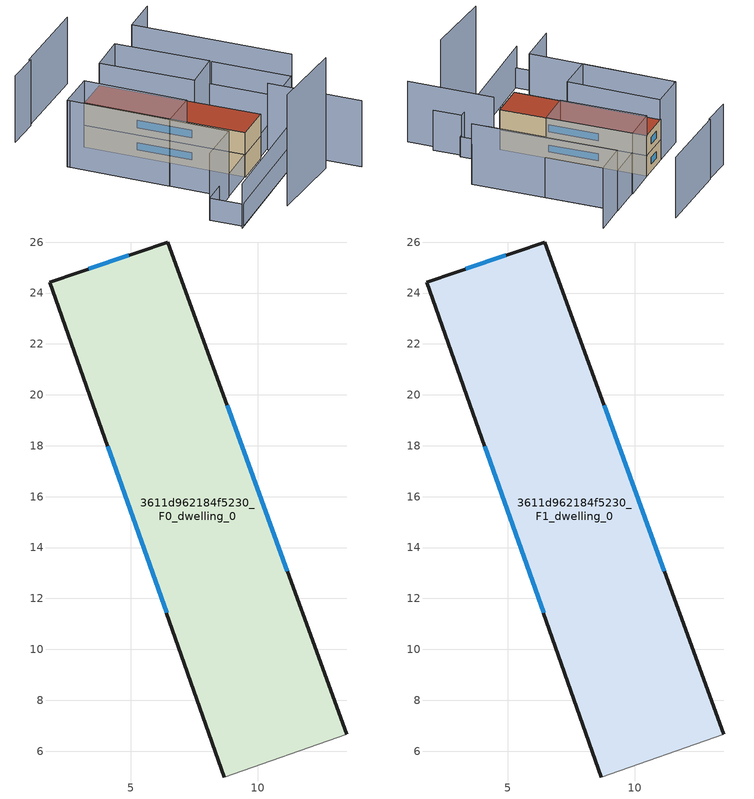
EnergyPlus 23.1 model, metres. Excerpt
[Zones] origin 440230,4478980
3611d962184f5230_F0_dwelling_0
 floor ground (EU_floor_Construction): 6.46,26.01 13.49,6.66 8.69,4.99 1.82,24.43 z0
 wall outside (EU_wall_Construction): 13.49,6.66 6.46,26.01 1.82,24.43 8.69,4.99 z0:3
 wall adiabatic (EU_wall_Construction): 8.69,4.99 13.49,6.66 z0:3
 window (EU_Window_Construction): 11.16,13.07 8.79,19.59 / 4.1,17.99 6.41,11.43 / 4.92,25.49 3.36,24.96 z0.99:2.01
3611d962184f5230_F1_dwelling_0
 floor to 3611d962184f5230_F0_dwelling_0 (EU_floor_Construction): 6.46,26.01 13.49,6.66 8.69,4.99 1.82,24.43 z3
 wall outside (EU_wall_Construction): 13.49,6.66 6.46,26.01 1.82,24.43 8.69,4.99 z3:6
 wall adiabatic (EU_wall_Construction): 8.69,4.99 13.49,6.66 z3:6
 window (EU_Window_Construction): 11.16,13.07 8.79,19.59 / 4.1,17.99 6.41,11.43 / 4.92,25.49 3.36,24.96 z3.99:5.01
 roof outside (EU_roof_Construction): 13.49,6.66 6.46,26.01 1.82,24.43 8.69,4.99 z6
shading: 6.53,-3.5 16.59,-0.89 z0:15; -1.25,-3.08 17.93,3.86 / 17.93,3.86 19.28,0.13 / 16.23,29.39 23.08,10.03 / 23.08,10.03 18.14,8.29 / 18.14,8.29 11.3,27.64 / 11.3,27.64 16.23,29.39 z0:6; 18.32,3.99 -0.83,-2.93 / -0.83,-2.93 -2.29,1.11 / -2.29,1.11 16.86,8.03 / 16.86,8.03 18.32,3.99 z0:3; 19.71,-3.93 15.67,7.43 / -3.15,22.77 3.52,3.15 / 3.52,3.15 -2.18,1.21 / 23.08,10.01 16.26,29.3 / 16.26,29.3 21.07,31.01 / 1.78,32.79 -2.49,31.55 / 12.7,36.37 1.74,32.95 / 1.08,10.3 -3.15,22.76 / -3.15,22.76 1.96,24.5 / 1.96,24.5 6.19,12.03 / 6.19,12.03 1.08,10.3 / 10.61,14.58 6.46,26.01 / 6.46,26.01 11.34,27.78 / 11.34,27.78 15.5,16.35 / 15.5,16.35 10.61,14.58 z0:9
[Building]
EU S2 Campaign: North Axis=0; Terrain=City; Solar Distribution=FullExterior
[Site:Location]
Madrid: Latitude=40.5; Longitude=-3.5; Time Zone=1; Elevation=609
[SizingPeriod:WeatherFileDays]
AnnualSizingPeriod: Begin Month=1; Begin Day of Month=1; End Month=12; End Day of Month=31; Day of Week for Start Day=Monday; Use Weather File Daylight Saving Period=No; Use Weather File Rain and Snow Indicators=No
[MATERIAL]
EU_InternalMass_Material: Roughness=MediumRough; Thickness=0.1; Conductivity=1; Density=1800; Specific Heat=900; Thermal Absorptance=0.9; Solar Absorptance=0.7; Visible Absorptance=0.7
[MATERIAL:NOMASS] Roughness=MediumRough; Thermal Absorptance=0.9; Solar Absorptance=0.7; Visible Absorptance=0.7
Name | Thermal Resistance
EU_wall_NoMass | 0.609216
EU_roof_NoMass | 0.513268
EU_floor_NoMass | 0.568163
[WINDOWMATERIAL:SIMPLEGLAZINGSYSTEM]
EU_Window_SimpleGlazing: UFactor=5.50606; Solar Heat Gain Coefficient=0.85; Visible Transmittance=0.85
[CONSTRUCTION]
EU_wall_Construction: EU_wall_NoMass
EU_roof_Construction: EU_roof_NoMass
EU_floor_Construction: EU_floor_NoMass
EU_Window_Construction: EU_Window_SimpleGlazing
EU_InternalMass_Construction: EU_InternalMass_Material
[ZONE] Type=1; Multiplier=1; Ceiling Height=autocalculate; Volume=308.455; Floor Area=autocalculate; Part of Total Floor Area=Yes
3611d962184f5230_F0_dwelling_0; 3611d962184f5230_F1_dwelling_0
[INTERNALMASS] Construction=EU_InternalMass_Construction; Surface Area=102.818
Name | Zone or ZoneList
3611d962184f5230_F0_dwelling_0_EU_InternalMass | 3611d962184f5230_F0_dwelling_0
3611d962184f5230_F1_dwelling_0_EU_InternalMass | 3611d962184f5230_F1_dwelling_0
[OTHEREQUIPMENT] Fuel Type=Electricity; Design Level Calculation Method=Watts/Area; Power per Zone Floor Area=1; Fraction Latent=0; Fraction Radiant=0; Fraction Lost=0; Carbon Dioxide Generation Rate=0; EndUse Subcategory=EU_Step8_InternalGains
Name | Zone or ZoneList or Space or SpaceList | Schedule
EU_Step8_InternalGain_3611d962184f5230_F0_dwelling_0_f000 | 3611d962184f5230_F0_dwelling_0 | EU_Step8_GainSchedule_3611d962184f5230_F0_dwelling_0_f000
EU_Step8_InternalGain_3611d962184f5230_F1_dwelling_0_f000 | 3611d962184f5230_F1_dwelling_0 | EU_Step8_GainSchedule_3611d962184f5230_F1_dwelling_0_f000
[ZONEVENTILATION:DESIGNFLOWRATE] Schedule=EU_AlwaysOn; Design Flow Rate Calculation Method=AirChanges/Hour; Air Changes per Hour=0.752966; Ventilation Type=Natural; Fan Pressure Rise=0; Fan Total Efficiency=1; Constant Term Coefficient=1; Temperature Term Coefficient=0; Velocity Term Coefficient=0; Velocity Squared Term Coefficient=0; Minimum Indoor Temperature=-100; Maximum Indoor Temperature=100; Delta Temperature=-100; Minimum Outdoor Temperature=-100; Maximum Outdoor Temperature=100; Maximum Wind Speed=40
Name | Zone or ZoneList or Space or SpaceList
EU_ConstantAir_3611d962184f5230_F0_dwelling_0 | 3611d962184f5230_F0_dwelling_0
EU_ConstantAir_3611d962184f5230_F1_dwelling_0 | 3611d962184f5230_F1_dwelling_0
[HVACTEMPLATE:THERMOSTAT] Constant Heating Setpoint=20; Constant Cooling Setpoint=50
EU_HeatOnly_3611d962184f5230_F0_dwelling_0; EU_HeatOnly_3611d962184f5230_F1_dwelling_0
[HVACTEMPLATE:ZONE:IDEALLOADSAIRSYSTEM] System Availability Schedule=EU_AlwaysOn; Maximum Heating Supply Air Temperature=50; Minimum Cooling Supply Air Temperature=13; Maximum Heating Supply Air Humidity Ratio=0.0156; Minimum Cooling Supply Air Humidity Ratio=0.0077; Heating Limit=NoLimit; Cooling Limit=NoLimit; Heating Availability Schedule=EU_AlwaysOn; Cooling Availability Schedule=EU_CoolingOff; Dehumidification Control Type=ConstantSensibleHeatRatio; Cooling Sensible Heat Ratio=0.7; Dehumidification Setpoint=60; Humidification Control Type=None; Humidification Setpoint=30; Outdoor Air Method=None; Outdoor Air Flow Rate per Person=0.00944; Outdoor Air Flow Rate per Zone Floor Area=0; Outdoor Air Flow Rate per Zone=0; Demand Controlled Ventilation Type=None; Outdoor Air Economizer Type=NoEconomizer; Heat Recovery Type=None; Sensible Heat Recovery Effectiveness=0.7; Latent Heat Recovery Effectiveness=0.65
Name | Template Thermostat
3611d962184f5230_F0_dwelling_0 | EU_HeatOnly_3611d962184f5230_F0_dwelling_0
3611d962184f5230_F1_dwelling_0 | EU_HeatOnly_3611d962184f5230_F1_dwelling_0
[SIZING:ZONE] Zone Cooling Design Supply Air Temperature Input Method=SupplyAirTemperature; Zone Cooling Design Supply Air Temperature=13; Zone Heating Design Supply Air Temperature Input Method=SupplyAirTemperature; Zone Heating Design Supply Air Temperature=50; Zone Cooling Design Supply Air Humidity Ratio=0.008; Zone Heating Design Supply Air Humidity Ratio=0.008; Cooling Design Air Flow Method=DesignDay; Cooling Design Air Flow Rate=0; Cooling Minimum Air Flow per Zone Floor Area=0.000762; Cooling Minimum Air Flow=0; Cooling Minimum Air Flow Fraction=0.2; Heating Design Air Flow Method=DesignDay; Heating Design Air Flow Rate=0; Heating Maximum Air Flow per Zone Floor Area=0.002032; Heating Maximum Air Flow=0.141576; Heating Maximum Air Flow Fraction=0.3; Account for Dedicated Outdoor Air System=No; Dedicated Outdoor Air System Control Strategy=NeutralSupplyAir; Dedicated Outdoor Air Low Setpoint Temperature for Design=autosize; Dedicated Outdoor Air High Setpoint Temperature for Design=autosize; Zone Load Sizing Method=Sensible Load Only No Latent Load; Zone Latent Cooling Design Supply Air Humidity Ratio Input Method=HumidityRatioDifference; Zone Cooling Design Supply Air Humidity Ratio Difference=0.005; Zone Latent Heating Design Supply Air Humidity Ratio Input Method=HumidityRatioDifference; Zone Humidification Design Supply Air Humidity Ratio Difference=0.005
3611d962184f5230_F0_dwelling_0; 3611d962184f5230_F1_dwelling_0
[SCHEDULE:CONSTANT]
Name | Hourly Value
EU_AlwaysOn | 1
EU_CoolingOff | 0
[SCHEDULE:FILE] Column Number=1; Rows to Skip at Top=0; Number of Hours of Data=8760; Column Separator=Comma; Interpolate to Timestep=No; Minutes per Item=60; Adjust Schedule for Daylight Savings=Yes
Name | File
EU_Step8_GainSchedule_3611d962184f5230_F0_dwelling_0_f000 | ../../schedules/3611d962184f5230/3611d962184f5230_F0_dwelling_0_f000_gain.csv
EU_Step8_GainSchedule_3611d962184f5230_F1_dwelling_0_f000 | ../../schedules/3611d962184f5230/3611d962184f5230_F1_dwelling_0_f000_gain.csv
